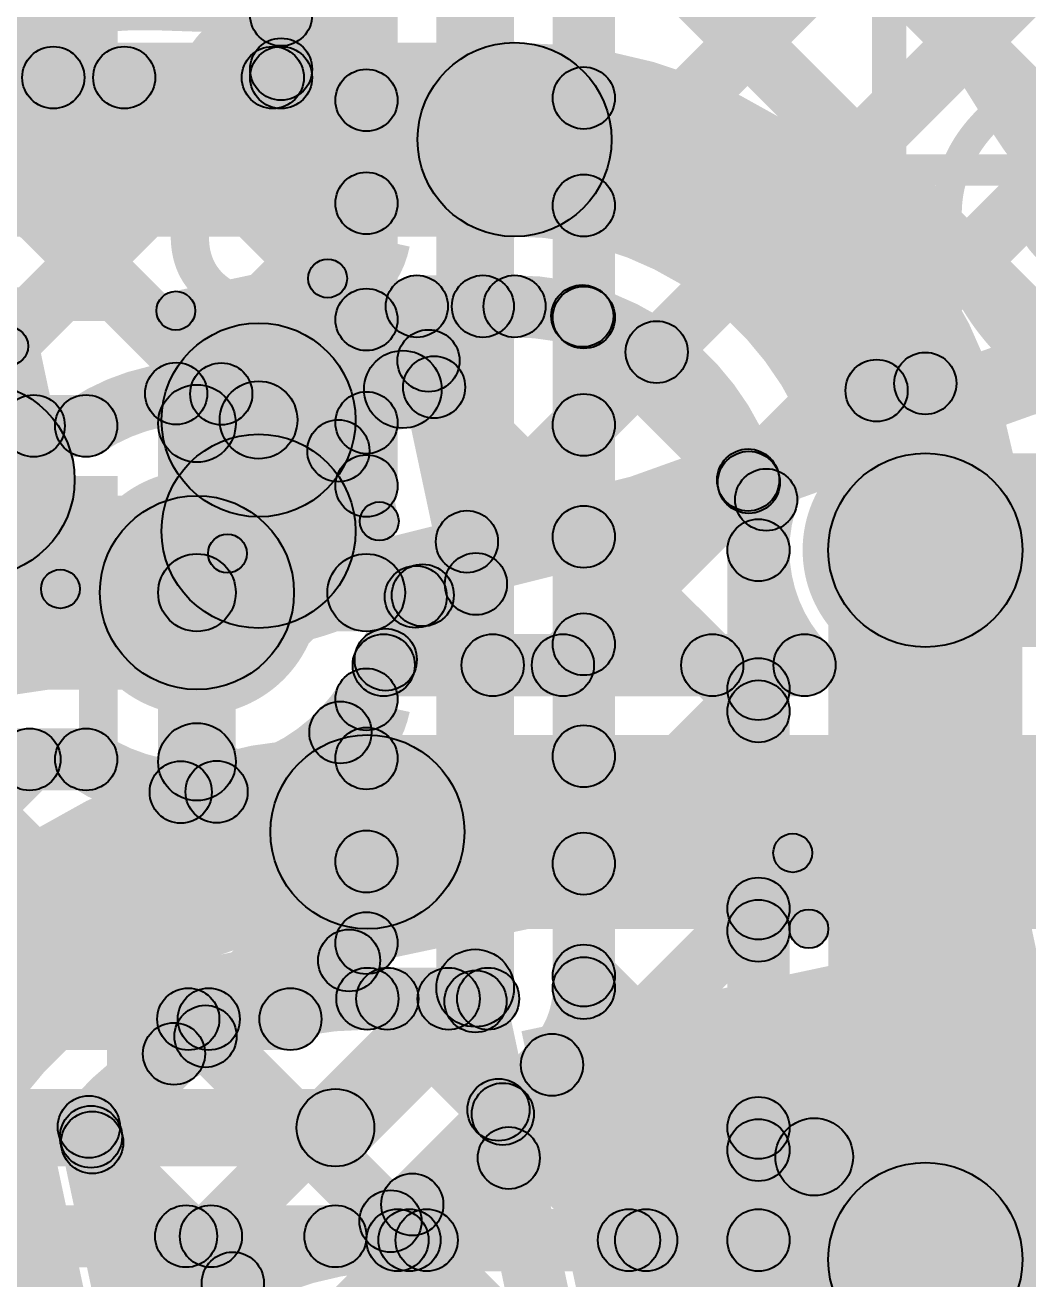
# Model space of a CAD drawing. Header units: millimetres. Extents: x -2.17 to 2.17, y -2.17 to 2.17.
# Drawn here: x 0.108 to 0.2372, y -0.7155 to -0.5538 of the extents above; entities that cross this region are included whole.
import ezdxf

# ---------------------------------------------------------------- set-up
doc = ezdxf.new("R2010")
doc.units = ezdxf.units.MM
doc.header["$MEASUREMENT"] = 0
for name, color, linetype in [('BottomLayer', 5, 'Continuous'), ('BottomOverlay', 54, 'Continuous'), ('BottomSolder', 6, 'Continuous'), ('Mechanical2', 216, 'Continuous'), ('TopLayer', 1, 'Continuous'), ('TopOverlay', 2, 'Continuous'), ('TopPaste', 8, 'Continuous'), ('TopSolder', 216, 'Continuous'), ('ViaHoleLayer', 16, 'Continuous')]:
    doc.layers.add(name, color=color, linetype=linetype)

# ---------------------------------------------------------------- blocks, each defined once
blk = doc.blocks.new('WS2812B_M____249')
at = {"layer": 'TopLayer'}
for points in [[(-0.09409, 0.05079), (-0.03504, 0.05079), (-0.03504, 0.01142), (-0.09409, 0.01142)], [(0.03504, 0.05079), (0.09409, 0.05079), (0.09409, 0.01142), (0.03504, 0.01142)]]:
    blk.add_hatch(color=1, dxfattribs=at).paths.add_polyline_path(points)
at = {"layer": 'TopOverlay'}
for points in [[(-0.07, 0.0675), (-0.07, 0.0725), (0.07, 0.0725), (0.07, 0.0675)], [(0.0675, 0.07), (0.0725, 0.07), (0.0725, 0.06), (0.0675, 0.06)]]:
    blk.add_hatch(color=2, dxfattribs=at).paths.add_polyline_path(points)
h = blk.add_hatch(color=2, dxfattribs=at)
edge = h.paths.add_edge_path()
edge.add_arc((0.07, 0.07), 0.0025, 0, 360)
h = blk.add_hatch(color=2, dxfattribs=at)
edge = h.paths.add_edge_path()
edge.add_arc((0.07, 0.07), 0.0025, 0, 360)
h = blk.add_hatch(color=2, dxfattribs=at)
edge = h.paths.add_edge_path()
edge.add_arc((0.07, 0.06), 0.0025, 0, 360)
at = {"layer": 'TopPaste'}
for points in [[(-0.09409, 0.05079), (-0.03504, 0.05079), (-0.03504, 0.01142), (-0.09409, 0.01142)], [(0.03504, 0.05079), (0.09409, 0.05079), (0.09409, 0.01142), (0.03504, 0.01142)]]:
    blk.add_hatch(color=8, dxfattribs=at).paths.add_polyline_path(points)
at = {"layer": 'TopSolder'}
for points in [[(-0.09809, 0.05479), (-0.03104, 0.05479), (-0.03104, 0.00742), (-0.09809, 0.00742)], [(0.03104, 0.05479), (0.09809, 0.05479), (0.09809, 0.00742), (0.03104, 0.00742)]]:
    blk.add_hatch(color=216, dxfattribs=at).paths.add_polyline_path(points)
at = {"layer": 'TopOverlay'}
for centre in [(0.07, 0.07), (0.07, 0.07), (0.07, 0.06)]:
    blk.add_circle(centre, 0.0025, dxfattribs=at)
blk = doc.blocks.new('C__0402_420')
at = {"layer": 'TopLayer'}
for points in [[(-0.0275, -0.0125), (-0.0275, 0.0125), (-0.0095, 0.0125), (-0.0095, -0.0125)], [(0.0095, -0.0125), (0.0095, 0.0125), (0.0275, 0.0125), (0.0275, -0.0125)]]:
    blk.add_hatch(color=1, dxfattribs=at).paths.add_polyline_path(points)
at = {"layer": 'TopOverlay'}
h = blk.add_hatch(color=2, dxfattribs=at)
edge = h.paths.add_edge_path()
edge.add_arc((-0.031, 0.016), 0.0025, 0, 360)
h = blk.add_hatch(color=2, dxfattribs=at)
edge = h.paths.add_edge_path()
edge.add_arc((-0.031, 0.016), 0.0025, 0, 360)
for points in [[(-0.011, 0.0185), (-0.011, 0.0135), (-0.031, 0.0135), (-0.031, 0.0185)], [(0.031, 0.0185), (0.031, 0.0135), (0.011, 0.0135), (0.011, 0.0185)], [(-0.0285, -0.016), (-0.0335, -0.016), (-0.0335, 0.016), (-0.0285, 0.016)], [(0.0335, -0.016), (0.0285, -0.016), (0.0285, 0.016), (0.0335, 0.016)], [(-0.011, -0.0135), (-0.011, -0.0185), (-0.031, -0.0185), (-0.031, -0.0135)], [(0.031, -0.0135), (0.031, -0.0185), (0.011, -0.0185), (0.011, -0.0135)]]:
    blk.add_hatch(color=2, dxfattribs=at).paths.add_polyline_path(points)
h = blk.add_hatch(color=2, dxfattribs=at)
edge = h.paths.add_edge_path()
edge.add_arc((-0.011, 0.016), 0.0025, 0, 360)
h = blk.add_hatch(color=2, dxfattribs=at)
edge = h.paths.add_edge_path()
edge.add_arc((0.011, 0.016), 0.0025, 0, 360)
h = blk.add_hatch(color=2, dxfattribs=at)
edge = h.paths.add_edge_path()
edge.add_arc((0.031, 0.016), 0.0025, 0, 360)
h = blk.add_hatch(color=2, dxfattribs=at)
edge = h.paths.add_edge_path()
edge.add_arc((0.031, 0.016), 0.0025, 0, 360)
h = blk.add_hatch(color=2, dxfattribs=at)
edge = h.paths.add_edge_path()
edge.add_arc((-0.031, -0.016), 0.0025, 0, 360)
h = blk.add_hatch(color=2, dxfattribs=at)
edge = h.paths.add_edge_path()
edge.add_arc((-0.031, -0.016), 0.0025, 0, 360)
h = blk.add_hatch(color=2, dxfattribs=at)
edge = h.paths.add_edge_path()
edge.add_arc((-0.011, -0.016), 0.0025, 0, 360)
h = blk.add_hatch(color=2, dxfattribs=at)
edge = h.paths.add_edge_path()
edge.add_arc((0.011, -0.016), 0.0025, 0, 360)
h = blk.add_hatch(color=2, dxfattribs=at)
edge = h.paths.add_edge_path()
edge.add_arc((0.031, -0.016), 0.0025, 0, 360)
h = blk.add_hatch(color=2, dxfattribs=at)
edge = h.paths.add_edge_path()
edge.add_arc((0.031, -0.016), 0.0025, 0, 360)
at = {"layer": 'TopPaste'}
for points in [[(-0.0275, -0.0125), (-0.0275, 0.0125), (-0.0095, 0.0125), (-0.0095, -0.0125)], [(0.0095, -0.0125), (0.0095, 0.0125), (0.0275, 0.0125), (0.0275, -0.0125)]]:
    blk.add_hatch(color=8, dxfattribs=at).paths.add_polyline_path(points)
at = {"layer": 'TopSolder'}
for points in [[(-0.02986, -0.01486), (-0.02986, 0.01486), (-0.00714, 0.01486), (-0.00714, -0.01486)], [(0.00714, -0.01486), (0.00714, 0.01486), (0.02986, 0.01486), (0.02986, -0.01486)]]:
    blk.add_hatch(color=216, dxfattribs=at).paths.add_polyline_path(points)
at = {"layer": 'TopOverlay'}
for centre in [(-0.031, 0.016), (-0.031, 0.016), (-0.011, 0.016), (0.011, 0.016), (0.031, 0.016), (0.031, 0.016), (-0.031, -0.016), (-0.031, -0.016), (-0.011, -0.016), (0.011, -0.016), (0.031, -0.016), (0.031, -0.016)]:
    blk.add_circle(centre, 0.0025, dxfattribs=at)

msp = doc.modelspace()

# ---------------------------------------------------------------- hatches: boundary and pattern name
at = {"layer": 'BottomLayer'}
for points in [[(0.145, -0.56061), (0.137, -0.56061), (0.137, -0.3938), (0.145, -0.3938)], [(0.171, -0.678), (0.161, -0.678), (0.161, -0.399), (0.171, -0.399)], [(0.184, -0.678), (0.176, -0.678), (0.176, -0.399), (0.184, -0.399)], [(0.156, -0.61326), (0.148, -0.61326), (0.148, -0.4048), (0.156, -0.4048)], [(0.18283, -0.63651), (0.17717, -0.63085), (0.31124, -0.49678), (0.3169, -0.50244)], [(0.18283, -0.57994), (0.17717, -0.57428), (0.25467, -0.49678), (0.26033, -0.50244)], [(0.18283, -0.60822), (0.17717, -0.60256), (0.28295, -0.49678), (0.28861, -0.50244)], [(0.17717, -0.50951), (0.18283, -0.50386), (0.27618, -0.59721), (0.27052, -0.60286)], [(0.17717, -0.5378), (0.18283, -0.53214), (0.24789, -0.59721), (0.24224, -0.60286)], [(0.14383, -0.56237), (0.13817, -0.55671), (0.14917, -0.54571), (0.15483, -0.55137)], [(0.13817, -0.55537), (0.14383, -0.54971), (0.15483, -0.56071), (0.14917, -0.56637)], [(0.07176, -0.56461), (0.07176, -0.55661), (0.141, -0.55661), (0.141, -0.56461)], [(0.06957, -0.60835), (0.06391, -0.60269), (0.10882, -0.55778), (0.11447, -0.56344)], [(0.08967, -0.56344), (0.09533, -0.55778), (0.13612, -0.59857), (0.13046, -0.60422)], [(0.09785, -0.60835), (0.09219, -0.60269), (0.1371, -0.55778), (0.14276, -0.56344)], [(0.11796, -0.56344), (0.12362, -0.55778), (0.15483, -0.58899), (0.14917, -0.59465)], [(0.17717, -0.56608), (0.18283, -0.56043), (0.22055, -0.59815), (0.21489, -0.6038)], [(0.07866, -0.58071), (0.08432, -0.57505), (0.11195, -0.60269), (0.1063, -0.60835)], [(0.13031, -0.60418), (0.12465, -0.59852), (0.14917, -0.574), (0.15483, -0.57965)], [(0.17717, -0.59437), (0.18283, -0.58871), (0.20633, -0.61221), (0.20068, -0.61787)], [(0.224, -0.60404), (0.224, -0.59604), (0.51172, -0.59604), (0.51172, -0.60404)], [(0.06282, -0.60952), (0.06282, -0.60152), (0.11588, -0.60152), (0.11588, -0.60952)], [(0.15121, -0.61156), (0.14555, -0.6059), (0.14917, -0.60228), (0.15483, -0.60794)], [(0.13516, -0.62702), (0.12516, -0.62702), (0.12516, -0.60521), (0.13516, -0.60521)], [(0.224, -0.63404), (0.224, -0.60904), (0.51703, -0.60904), (0.51703, -0.63404)], [(0.04841, -0.63952), (0.04841, -0.61452), (0.13016, -0.61452), (0.13016, -0.63952)], [(0.17717, -0.62265), (0.18283, -0.61699), (0.20533, -0.63949), (0.19967, -0.64515)], [(0.2065, -0.7105), (0.1985, -0.7105), (0.1985, -0.62154), (0.2065, -0.62154)], [(0.2365, -0.713), (0.2115, -0.713), (0.2115, -0.62154), (0.2365, -0.62154)], [(0.13516, -0.64883), (0.12516, -0.64883), (0.12516, -0.62702), (0.13516, -0.62702)], [(0.18283, -0.66479), (0.17717, -0.65913), (0.19967, -0.63663), (0.20533, -0.64229)], [(0.156, -0.6722), (0.148, -0.6722), (0.148, -0.64078), (0.156, -0.64078)], [(0.14582, -0.64786), (0.15147, -0.64221), (0.15483, -0.64556), (0.14917, -0.65122)], [(0.04841, -0.65252), (0.04841, -0.64452), (0.11588, -0.64452), (0.11588, -0.65252)], [(0.05963, -0.70314), (0.05397, -0.69748), (0.10576, -0.64569), (0.11142, -0.65135)], [(0.09273, -0.65135), (0.09839, -0.64569), (0.13187, -0.67917), (0.12621, -0.68483)], [(0.17717, -0.65094), (0.18283, -0.64528), (0.20533, -0.66778), (0.19967, -0.67344)], [(0.10622, -0.68483), (0.10056, -0.67917), (0.12986, -0.64988), (0.13552, -0.65553)], [(0.12524, -0.65557), (0.1309, -0.64991), (0.15259, -0.67161), (0.14693, -0.67727)], [(0.13451, -0.68483), (0.12885, -0.67917), (0.14917, -0.65885), (0.15483, -0.66451)], [(0.16257, -0.71333), (0.15692, -0.70767), (0.19967, -0.66492), (0.20533, -0.67057)], [(0.14503, -0.68483), (0.13937, -0.67917), (0.14917, -0.66937), (0.15483, -0.67503)], [(0.17717, -0.67922), (0.18283, -0.67356), (0.20533, -0.69606), (0.19967, -0.70172)], [(0.15154, -0.69954), (0.14446, -0.69246), (0.16246, -0.67446), (0.16954, -0.68154)], [(0.085, -0.686), (0.085, -0.678), (0.1422, -0.678), (0.1422, -0.686)], [(0.16073, -0.70873), (0.15507, -0.70307), (0.17307, -0.68507), (0.17873, -0.69073)], [(0.085, -0.701), (0.085, -0.691), (0.148, -0.691), (0.148, -0.701)], [(0.16673, -0.69707), (0.17239, -0.69141), (0.18865, -0.70767), (0.183, -0.71333)], [(0.19086, -0.71333), (0.1852, -0.70767), (0.19967, -0.6932), (0.20533, -0.69886)], [(0.0908, -0.714), (0.0908, -0.706), (0.148, -0.706), (0.148, -0.714)], [(0.15228, -0.71089), (0.15793, -0.70524), (0.16037, -0.70767), (0.15471, -0.71333)], [(0.0844, -0.76322), (0.07874, -0.75756), (0.12913, -0.70717), (0.13479, -0.71283)], [(0.09764, -0.71283), (0.1033, -0.70717), (0.12285, -0.72672), (0.11719, -0.73238)], [(0.12593, -0.71283), (0.13158, -0.70717), (0.13761, -0.7132), (0.13195, -0.71885)], [(0.156, -0.7145), (0.156, -0.7065), (0.2025, -0.7065), (0.2025, -0.7145)]]:
    msp.add_hatch(color=5, dxfattribs=at).paths.add_polyline_path(points)
h = msp.add_hatch(color=5, dxfattribs=at)
edge = h.paths.add_edge_path()
edge.add_arc((0.141, -0.55254), 0.004, 0, 360)
h = msp.add_hatch(color=5, dxfattribs=at)
edge = h.paths.add_edge_path()
edge.add_arc((0.141, -0.55954), 0.004, 0, 360)
h = msp.add_hatch(color=5, dxfattribs=at)
edge = h.paths.add_edge_path()
edge.add_arc((0.11165, -0.56061), 0.004, 0, 360)
h = msp.add_hatch(color=5, dxfattribs=at)
edge = h.paths.add_edge_path()
edge.add_arc((0.12079, -0.56061), 0.004, 0, 360)
h = msp.add_hatch(color=5, dxfattribs=at)
edge = h.paths.add_edge_path()
edge.add_arc((0.13993, -0.56061), 0.004, 0, 360)
h = msp.add_hatch(color=5, dxfattribs=at)
edge = h.paths.add_edge_path()
edge.add_arc((0.141, -0.56061), 0.004, 0, 360)
h = msp.add_hatch(color=5, dxfattribs=at)
edge = h.paths.add_edge_path()
edge.add_arc((0.141, -0.56061), 0.004, 0, 360)
h = msp.add_hatch(color=5, dxfattribs=at)
edge = h.paths.add_edge_path()
edge.add_arc((0.18, -0.56325), 0.004, 0, 360)
h = msp.add_hatch(color=5, dxfattribs=at)
edge = h.paths.add_edge_path()
edge.add_arc((0.152, -0.56354), 0.004, 0, 360)
h = msp.add_hatch(color=5, dxfattribs=at)
edge = h.paths.add_edge_path()
edge.add_arc((0.152, -0.57682), 0.004, 0, 360)
h = msp.add_hatch(color=5, dxfattribs=at)
edge = h.paths.add_edge_path()
edge.add_arc((0.18, -0.57711), 0.004, 0, 360)
h = msp.add_hatch(color=5, dxfattribs=at)
edge = h.paths.add_edge_path()
edge.add_arc((0.152, -0.59182), 0.004, 0, 360)
h = msp.add_hatch(color=5, dxfattribs=at)
edge = h.paths.add_edge_path()
edge.add_arc((0.18, -0.59154), 0.004, 0, 360)
h = msp.add_hatch(color=5, dxfattribs=at)
edge = h.paths.add_edge_path()
edge.add_arc((0.224, -0.60004), 0.004, 0, 360)
h = msp.add_hatch(color=5, dxfattribs=at)
edge = h.paths.add_edge_path()
edge.add_arc((0.224, -0.60004), 0.004, 0, 360)
h = msp.add_hatch(color=5, dxfattribs=at)
edge = h.paths.add_edge_path()
edge.add_arc((0.224, -0.60004), 0.004, 0, 360)
h = msp.add_hatch(color=5, dxfattribs=at)
edge = h.paths.add_edge_path()
edge.add_arc((0.12748, -0.60135), 0.004, 0, 360)
h = msp.add_hatch(color=5, dxfattribs=at)
edge = h.paths.add_edge_path()
edge.add_arc((0.13329, -0.6014), 0.004, 0, 360)
h = msp.add_hatch(color=5, dxfattribs=at)
edge = h.paths.add_edge_path()
edge.add_arc((0.21772, -0.60097), 0.004, 0, 360)
h = msp.add_hatch(color=5, dxfattribs=at)
edge = h.paths.add_edge_path()
edge.add_arc((0.13016, -0.60521), 0.005, 0, 360)
h = msp.add_hatch(color=5, dxfattribs=at)
edge = h.paths.add_edge_path()
edge.add_arc((0.152, -0.60511), 0.004, 0, 360)
h = msp.add_hatch(color=5, dxfattribs=at)
edge = h.paths.add_edge_path()
edge.add_arc((0.10913, -0.60552), 0.004, 0, 360)
h = msp.add_hatch(color=5, dxfattribs=at)
edge = h.paths.add_edge_path()
edge.add_arc((0.11588, -0.60552), 0.004, 0, 360)
h = msp.add_hatch(color=5, dxfattribs=at)
edge = h.paths.add_edge_path()
edge.add_arc((0.11588, -0.60552), 0.004, 0, 360)
h = msp.add_hatch(color=5, dxfattribs=at)
edge = h.paths.add_edge_path()
edge.add_arc((0.18, -0.60539), 0.004, 0, 360)
h = msp.add_hatch(color=5, dxfattribs=at)
edge = h.paths.add_edge_path()
edge.add_arc((0.14838, -0.60873), 0.004, 0, 360)
h = msp.add_hatch(color=5, dxfattribs=at)
edge = h.paths.add_edge_path()
edge.add_arc((0.152, -0.61326), 0.004, 0, 360)
h = msp.add_hatch(color=5, dxfattribs=at)
edge = h.paths.add_edge_path()
edge.add_arc((0.152, -0.61326), 0.004, 0, 360)
h = msp.add_hatch(color=5, dxfattribs=at)
edge = h.paths.add_edge_path()
edge.add_arc((0.224, -0.62154), 0.0125, 0, 360)
h = msp.add_hatch(color=5, dxfattribs=at)
edge = h.paths.add_edge_path()
edge.add_arc((0.224, -0.62154), 0.0125, 0, 360)
h = msp.add_hatch(color=5, dxfattribs=at)
edge = h.paths.add_edge_path()
edge.add_arc((0.224, -0.62154), 0.01181, 0, 360)
h = msp.add_hatch(color=5, dxfattribs=at)
edge = h.paths.add_edge_path()
edge.add_arc((0.2035, -0.61504), 0.004, 0, 360)
h = msp.add_hatch(color=5, dxfattribs=at)
edge = h.paths.add_edge_path()
edge.add_arc((0.13016, -0.62702), 0.0125, 0, 360)
h = msp.add_hatch(color=5, dxfattribs=at)
edge = h.paths.add_edge_path()
edge.add_arc((0.13016, -0.62702), 0.01181, 0, 360)
h = msp.add_hatch(color=5, dxfattribs=at)
edge = h.paths.add_edge_path()
edge.add_arc((0.18, -0.61982), 0.004, 0, 360)
h = msp.add_hatch(color=5, dxfattribs=at)
edge = h.paths.add_edge_path()
edge.add_arc((0.2025, -0.62154), 0.004, 0, 360)
h = msp.add_hatch(color=5, dxfattribs=at)
edge = h.paths.add_edge_path()
edge.add_arc((0.2025, -0.62154), 0.004, 0, 360)
h = msp.add_hatch(color=5, dxfattribs=at)
edge = h.paths.add_edge_path()
edge.add_arc((0.2025, -0.62154), 0.004, 0, 360)
h = msp.add_hatch(color=5, dxfattribs=at)
edge = h.paths.add_edge_path()
edge.add_arc((0.13016, -0.62702), 0.005, 0, 360)
h = msp.add_hatch(color=5, dxfattribs=at)
edge = h.paths.add_edge_path()
edge.add_arc((0.13016, -0.62702), 0.005, 0, 360)
h = msp.add_hatch(color=5, dxfattribs=at)
edge = h.paths.add_edge_path()
edge.add_arc((0.18, -0.63368), 0.004, 0, 360)
h = msp.add_hatch(color=5, dxfattribs=at)
edge = h.paths.add_edge_path()
edge.add_arc((0.152, -0.64078), 0.004, 0, 360)
h = msp.add_hatch(color=5, dxfattribs=at)
edge = h.paths.add_edge_path()
edge.add_arc((0.152, -0.64078), 0.004, 0, 360)
h = msp.add_hatch(color=5, dxfattribs=at)
edge = h.paths.add_edge_path()
edge.add_arc((0.2025, -0.63946), 0.004, 0, 360)
h = msp.add_hatch(color=5, dxfattribs=at)
edge = h.paths.add_edge_path()
edge.add_arc((0.2025, -0.64232), 0.004, 0, 360)
h = msp.add_hatch(color=5, dxfattribs=at)
edge = h.paths.add_edge_path()
edge.add_arc((0.14864, -0.64504), 0.004, 0, 360)
h = msp.add_hatch(color=5, dxfattribs=at)
edge = h.paths.add_edge_path()
edge.add_arc((0.10859, -0.64852), 0.004, 0, 360)
h = msp.add_hatch(color=5, dxfattribs=at)
edge = h.paths.add_edge_path()
edge.add_arc((0.11588, -0.64852), 0.004, 0, 360)
h = msp.add_hatch(color=5, dxfattribs=at)
edge = h.paths.add_edge_path()
edge.add_arc((0.11588, -0.64852), 0.004, 0, 360)
h = msp.add_hatch(color=5, dxfattribs=at)
edge = h.paths.add_edge_path()
edge.add_arc((0.13016, -0.64883), 0.005, 0, 360)
h = msp.add_hatch(color=5, dxfattribs=at)
edge = h.paths.add_edge_path()
edge.add_arc((0.152, -0.64839), 0.004, 0, 360)
h = msp.add_hatch(color=5, dxfattribs=at)
edge = h.paths.add_edge_path()
edge.add_arc((0.18, -0.64811), 0.004, 0, 360)
h = msp.add_hatch(color=5, dxfattribs=at)
edge = h.paths.add_edge_path()
edge.add_arc((0.12807, -0.65274), 0.004, 0, 360)
h = msp.add_hatch(color=5, dxfattribs=at)
edge = h.paths.add_edge_path()
edge.add_arc((0.13269, -0.6527), 0.004, 0, 360)
h = msp.add_hatch(color=5, dxfattribs=at)
edge = h.paths.add_edge_path()
edge.add_arc((0.152, -0.66168), 0.004, 0, 360)
h = msp.add_hatch(color=5, dxfattribs=at)
edge = h.paths.add_edge_path()
edge.add_arc((0.18, -0.66196), 0.004, 0, 360)
h = msp.add_hatch(color=5, dxfattribs=at)
edge = h.paths.add_edge_path()
edge.add_arc((0.2025, -0.66775), 0.004, 0, 360)
h = msp.add_hatch(color=5, dxfattribs=at)
edge = h.paths.add_edge_path()
edge.add_arc((0.2025, -0.67061), 0.004, 0, 360)
h = msp.add_hatch(color=5, dxfattribs=at)
edge = h.paths.add_edge_path()
edge.add_arc((0.152, -0.6722), 0.004, 0, 360)
h = msp.add_hatch(color=5, dxfattribs=at)
edge = h.paths.add_edge_path()
edge.add_arc((0.152, -0.6722), 0.004, 0, 360)
h = msp.add_hatch(color=5, dxfattribs=at)
edge = h.paths.add_edge_path()
edge.add_arc((0.14976, -0.67444), 0.004, 0, 360)
h = msp.add_hatch(color=5, dxfattribs=at)
edge = h.paths.add_edge_path()
edge.add_arc((0.18, -0.67639), 0.004, 0, 360)
h = msp.add_hatch(color=5, dxfattribs=at)
edge = h.paths.add_edge_path()
edge.add_arc((0.166, -0.678), 0.005, 0, 360)
h = msp.add_hatch(color=5, dxfattribs=at)
edge = h.paths.add_edge_path()
edge.add_arc((0.166, -0.678), 0.005, 0, 360)
h = msp.add_hatch(color=5, dxfattribs=at)
edge = h.paths.add_edge_path()
edge.add_arc((0.18, -0.678), 0.004, 0, 360)
h = msp.add_hatch(color=5, dxfattribs=at)
edge = h.paths.add_edge_path()
edge.add_arc((0.18, -0.678), 0.004, 0, 360)
h = msp.add_hatch(color=5, dxfattribs=at)
edge = h.paths.add_edge_path()
edge.add_arc((0.18, -0.678), 0.004, 0, 360)
h = msp.add_hatch(color=5, dxfattribs=at)
edge = h.paths.add_edge_path()
edge.add_arc((0.12904, -0.682), 0.004, 0, 360)
h = msp.add_hatch(color=5, dxfattribs=at)
edge = h.paths.add_edge_path()
edge.add_arc((0.13168, -0.682), 0.004, 0, 360)
h = msp.add_hatch(color=5, dxfattribs=at)
edge = h.paths.add_edge_path()
edge.add_arc((0.1422, -0.682), 0.004, 0, 360)
h = msp.add_hatch(color=5, dxfattribs=at)
edge = h.paths.add_edge_path()
edge.add_arc((0.1422, -0.682), 0.004, 0, 360)
h = msp.add_hatch(color=5, dxfattribs=at)
edge = h.paths.add_edge_path()
edge.add_arc((0.1759, -0.6879), 0.004, 0, 360)
h = msp.add_hatch(color=5, dxfattribs=at)
edge = h.paths.add_edge_path()
edge.add_arc((0.1759, -0.6879), 0.004, 0, 360)
h = msp.add_hatch(color=5, dxfattribs=at)
edge = h.paths.add_edge_path()
edge.add_arc((0.1759, -0.6879), 0.004, 0, 360)
h = msp.add_hatch(color=5, dxfattribs=at)
edge = h.paths.add_edge_path()
edge.add_arc((0.16956, -0.69424), 0.004, 0, 360)
h = msp.add_hatch(color=5, dxfattribs=at)
edge = h.paths.add_edge_path()
edge.add_arc((0.148, -0.696), 0.005, 0, 360)
h = msp.add_hatch(color=5, dxfattribs=at)
edge = h.paths.add_edge_path()
edge.add_arc((0.148, -0.696), 0.005, 0, 360)
h = msp.add_hatch(color=5, dxfattribs=at)
edge = h.paths.add_edge_path()
edge.add_arc((0.2025, -0.69603), 0.004, 0, 360)
h = msp.add_hatch(color=5, dxfattribs=at)
edge = h.paths.add_edge_path()
edge.add_arc((0.2025, -0.69889), 0.004, 0, 360)
h = msp.add_hatch(color=5, dxfattribs=at)
edge = h.paths.add_edge_path()
edge.add_arc((0.224, -0.713), 0.0125, 0, 360)
h = msp.add_hatch(color=5, dxfattribs=at)
edge = h.paths.add_edge_path()
edge.add_arc((0.224, -0.713), 0.0125, 0, 360)
h = msp.add_hatch(color=5, dxfattribs=at)
edge = h.paths.add_edge_path()
edge.add_arc((0.1579, -0.7059), 0.004, 0, 360)
h = msp.add_hatch(color=5, dxfattribs=at)
edge = h.paths.add_edge_path()
edge.add_arc((0.1579, -0.7059), 0.004, 0, 360)
h = msp.add_hatch(color=5, dxfattribs=at)
edge = h.paths.add_edge_path()
edge.add_arc((0.1579, -0.7059), 0.004, 0, 360)
h = msp.add_hatch(color=5, dxfattribs=at)
edge = h.paths.add_edge_path()
edge.add_arc((0.1551, -0.70806), 0.004, 0, 360)
h = msp.add_hatch(color=5, dxfattribs=at)
edge = h.paths.add_edge_path()
edge.add_arc((0.12876, -0.71), 0.004, 0, 360)
h = msp.add_hatch(color=5, dxfattribs=at)
edge = h.paths.add_edge_path()
edge.add_arc((0.13196, -0.71), 0.004, 0, 360)
h = msp.add_hatch(color=5, dxfattribs=at)
edge = h.paths.add_edge_path()
edge.add_arc((0.148, -0.71), 0.004, 0, 360)
h = msp.add_hatch(color=5, dxfattribs=at)
edge = h.paths.add_edge_path()
edge.add_arc((0.148, -0.71), 0.004, 0, 360)
h = msp.add_hatch(color=5, dxfattribs=at)
edge = h.paths.add_edge_path()
edge.add_arc((0.148, -0.71), 0.004, 0, 360)
h = msp.add_hatch(color=5, dxfattribs=at)
edge = h.paths.add_edge_path()
edge.add_arc((0.156, -0.7105), 0.004, 0, 360)
h = msp.add_hatch(color=5, dxfattribs=at)
edge = h.paths.add_edge_path()
edge.add_arc((0.156, -0.7105), 0.004, 0, 360)
h = msp.add_hatch(color=5, dxfattribs=at)
edge = h.paths.add_edge_path()
edge.add_arc((0.15754, -0.7105), 0.004, 0, 360)
h = msp.add_hatch(color=5, dxfattribs=at)
edge = h.paths.add_edge_path()
edge.add_arc((0.15975, -0.7105), 0.004, 0, 360)
h = msp.add_hatch(color=5, dxfattribs=at)
edge = h.paths.add_edge_path()
edge.add_arc((0.18582, -0.7105), 0.004, 0, 360)
h = msp.add_hatch(color=5, dxfattribs=at)
edge = h.paths.add_edge_path()
edge.add_arc((0.18803, -0.7105), 0.004, 0, 360)
h = msp.add_hatch(color=5, dxfattribs=at)
edge = h.paths.add_edge_path()
edge.add_arc((0.2025, -0.7105), 0.004, 0, 360)
h = msp.add_hatch(color=5, dxfattribs=at)
edge = h.paths.add_edge_path()
edge.add_arc((0.2025, -0.7105), 0.004, 0, 360)
h = msp.add_hatch(color=5, dxfattribs=at)
edge = h.paths.add_edge_path()
edge.add_arc((0.13478, -0.71603), 0.004, 0, 360)
at = {"layer": 'BottomSolder'}
h = msp.add_hatch(color=6, dxfattribs=at)
edge = h.paths.add_edge_path()
edge.add_arc((0.224, -0.62154), 0.01581, 0, 360)
h = msp.add_hatch(color=6, dxfattribs=at)
edge = h.paths.add_edge_path()
edge.add_arc((0.13016, -0.62702), 0.01581, 0, 360)
at = {"layer": 'TopLayer'}
for points in [[(0.07, -0.58111), (0.07, -0.55611), (0.17108, -0.55611), (0.17108, -0.58111)], [(0.15849, -0.59411), (0.15849, -0.58611), (0.17108, -0.58611), (0.17108, -0.59411)], [(0.16281, -0.59995), (0.15716, -0.5943), (0.16417, -0.58728), (0.16983, -0.59294)], [(0.15458, -0.59094), (0.16241, -0.58928), (0.17002, -0.62507), (0.16219, -0.62673)], [(0.17698, -0.59418), (0.18264, -0.58852), (0.20409, -0.60997), (0.19843, -0.61563)], [(0.16777, -0.62328), (0.16212, -0.61762), (0.18656, -0.59317), (0.19222, -0.59883)], [(0.13914, -0.60965), (0.13706, -0.59987), (0.15564, -0.59592), (0.15772, -0.6057)], [(0.15788, -0.60336), (0.16354, -0.5977), (0.19937, -0.63354), (0.19372, -0.6392)], [(0.1506, -0.61909), (0.1256, -0.61909), (0.1256, -0.60476), (0.1506, -0.60476)], [(0.18014, -0.6392), (0.17448, -0.63354), (0.19835, -0.60968), (0.204, -0.61533)], [(0.13016, -0.63202), (0.13016, -0.62202), (0.15197, -0.62202), (0.15197, -0.63202)], [(0.15918, -0.63146), (0.15752, -0.62364), (0.16527, -0.62199), (0.16693, -0.62982)], [(0.15642, -0.63019), (0.16208, -0.62453), (0.17109, -0.63354), (0.16543, -0.6392)], [(0.15422, -0.64037), (0.15422, -0.63237), (0.20844, -0.63237), (0.20844, -0.64037)], [(0.15212, -0.67037), (0.15212, -0.64537), (0.2665, -0.64537), (0.2665, -0.67037)], [(0.15212, -0.68337), (0.15212, -0.67537), (0.16767, -0.67537), (0.16767, -0.68337)], [(0.12429, -0.72332), (0.11864, -0.71767), (0.15976, -0.67654), (0.16542, -0.6822)], [(0.15187, -0.6822), (0.15752, -0.67654), (0.17184, -0.69086), (0.16618, -0.69651)], [(0.16213, -0.68055), (0.16995, -0.67888), (0.18185, -0.73484), (0.17402, -0.7365)], [(0.12843, -0.68705), (0.13409, -0.68139), (0.17947, -0.72678), (0.17382, -0.73243)], [(0.11934, -0.7), (0.11368, -0.69434), (0.12437, -0.68365), (0.13003, -0.6893)], [(0.11232, -0.69672), (0.12015, -0.69505), (0.13094, -0.74583), (0.12311, -0.74749)], [(0.11384, -0.70074), (0.11949, -0.69508), (0.18062, -0.7562), (0.17496, -0.76186)], [(0.20832, -0.70457), (0.21106, -0.69495), (0.307, -0.72228), (0.30426, -0.73189)], [(0.12925, -0.74665), (0.1236, -0.74099), (0.1675, -0.69708), (0.17316, -0.70274)]]:
    msp.add_hatch(color=1, dxfattribs=at).paths.add_polyline_path(points)
h = msp.add_hatch(color=1, dxfattribs=at)
edge = h.paths.add_edge_path()
edge.add_arc((0.17108, -0.56861), 0.0125, 0, 360)
h = msp.add_hatch(color=1, dxfattribs=at)
edge = h.paths.add_edge_path()
edge.add_arc((0.17108, -0.56861), 0.0125, 0, 360)
h = msp.add_hatch(color=1, dxfattribs=at)
edge = h.paths.add_edge_path()
edge.add_arc((0.15849, -0.59011), 0.004, 0, 360)
h = msp.add_hatch(color=1, dxfattribs=at)
edge = h.paths.add_edge_path()
edge.add_arc((0.15849, -0.59011), 0.004, 0, 360)
h = msp.add_hatch(color=1, dxfattribs=at)
edge = h.paths.add_edge_path()
edge.add_arc((0.167, -0.59011), 0.004, 0, 360)
h = msp.add_hatch(color=1, dxfattribs=at)
edge = h.paths.add_edge_path()
edge.add_arc((0.17108, -0.59011), 0.004, 0, 360)
h = msp.add_hatch(color=1, dxfattribs=at)
edge = h.paths.add_edge_path()
edge.add_arc((0.17108, -0.59011), 0.004, 0, 360)
h = msp.add_hatch(color=1, dxfattribs=at)
edge = h.paths.add_edge_path()
edge.add_arc((0.17981, -0.59135), 0.004, 0, 360)
h = msp.add_hatch(color=1, dxfattribs=at)
edge = h.paths.add_edge_path()
edge.add_arc((0.1381, -0.60476), 0.0125, 0, 360)
h = msp.add_hatch(color=1, dxfattribs=at)
edge = h.paths.add_edge_path()
edge.add_arc((0.15999, -0.59712), 0.004, 0, 360)
h = msp.add_hatch(color=1, dxfattribs=at)
edge = h.paths.add_edge_path()
edge.add_arc((0.18939, -0.596), 0.004, 0, 360)
h = msp.add_hatch(color=1, dxfattribs=at)
edge = h.paths.add_edge_path()
edge.add_arc((0.15668, -0.60081), 0.005, 0, 360)
h = msp.add_hatch(color=1, dxfattribs=at)
edge = h.paths.add_edge_path()
edge.add_arc((0.16071, -0.60053), 0.004, 0, 360)
h = msp.add_hatch(color=1, dxfattribs=at)
edge = h.paths.add_edge_path()
edge.add_arc((0.1019, -0.61246), 0.0125, 0, 360)
h = msp.add_hatch(color=1, dxfattribs=at)
edge = h.paths.add_edge_path()
edge.add_arc((0.1381, -0.60476), 0.005, 0, 360)
h = msp.add_hatch(color=1, dxfattribs=at)
edge = h.paths.add_edge_path()
edge.add_arc((0.1381, -0.61909), 0.0125, 0, 360)
h = msp.add_hatch(color=1, dxfattribs=at)
edge = h.paths.add_edge_path()
edge.add_arc((0.1381, -0.61909), 0.0125, 0, 360)
h = msp.add_hatch(color=1, dxfattribs=at)
edge = h.paths.add_edge_path()
edge.add_arc((0.20117, -0.6125), 0.004, 0, 360)
h = msp.add_hatch(color=1, dxfattribs=at)
edge = h.paths.add_edge_path()
edge.add_arc((0.20126, -0.6128), 0.004, 0, 360)
h = msp.add_hatch(color=1, dxfattribs=at)
edge = h.paths.add_edge_path()
edge.add_arc((0.224, -0.62154), 0.0125, 0, 360)
h = msp.add_hatch(color=1, dxfattribs=at)
edge = h.paths.add_edge_path()
edge.add_arc((0.224, -0.62154), 0.01181, 0, 360)
h = msp.add_hatch(color=1, dxfattribs=at)
edge = h.paths.add_edge_path()
edge.add_arc((0.13016, -0.62702), 0.0125, 0, 360)
h = msp.add_hatch(color=1, dxfattribs=at)
edge = h.paths.add_edge_path()
edge.add_arc((0.13016, -0.62702), 0.01181, 0, 360)
h = msp.add_hatch(color=1, dxfattribs=at)
edge = h.paths.add_edge_path()
edge.add_arc((0.16494, -0.62045), 0.004, 0, 360)
h = msp.add_hatch(color=1, dxfattribs=at)
edge = h.paths.add_edge_path()
edge.add_arc((0.2025, -0.62154), 0.004, 0, 360)
h = msp.add_hatch(color=1, dxfattribs=at)
edge = h.paths.add_edge_path()
edge.add_arc((0.2025, -0.62154), 0.004, 0, 360)
h = msp.add_hatch(color=1, dxfattribs=at)
edge = h.paths.add_edge_path()
edge.add_arc((0.13016, -0.62702), 0.005, 0, 360)
h = msp.add_hatch(color=1, dxfattribs=at)
edge = h.paths.add_edge_path()
edge.add_arc((0.15197, -0.62702), 0.005, 0, 360)
h = msp.add_hatch(color=1, dxfattribs=at)
edge = h.paths.add_edge_path()
edge.add_arc((0.1661, -0.6259), 0.004, 0, 360)
h = msp.add_hatch(color=1, dxfattribs=at)
edge = h.paths.add_edge_path()
edge.add_arc((0.1661, -0.6259), 0.004, 0, 360)
h = msp.add_hatch(color=1, dxfattribs=at)
edge = h.paths.add_edge_path()
edge.add_arc((0.15835, -0.62755), 0.004, 0, 360)
h = msp.add_hatch(color=1, dxfattribs=at)
edge = h.paths.add_edge_path()
edge.add_arc((0.15835, -0.62755), 0.004, 0, 360)
h = msp.add_hatch(color=1, dxfattribs=at)
edge = h.paths.add_edge_path()
edge.add_arc((0.15925, -0.62736), 0.004, 0, 360)
h = msp.add_hatch(color=1, dxfattribs=at)
edge = h.paths.add_edge_path()
edge.add_arc((0.15448, -0.63566), 0.004, 0, 360)
h = msp.add_hatch(color=1, dxfattribs=at)
edge = h.paths.add_edge_path()
edge.add_arc((0.15422, -0.63637), 0.004, 0, 360)
h = msp.add_hatch(color=1, dxfattribs=at)
edge = h.paths.add_edge_path()
edge.add_arc((0.16826, -0.63637), 0.004, 0, 360)
h = msp.add_hatch(color=1, dxfattribs=at)
edge = h.paths.add_edge_path()
edge.add_arc((0.17731, -0.63637), 0.004, 0, 360)
h = msp.add_hatch(color=1, dxfattribs=at)
edge = h.paths.add_edge_path()
edge.add_arc((0.19655, -0.63637), 0.004, 0, 360)
h = msp.add_hatch(color=1, dxfattribs=at)
edge = h.paths.add_edge_path()
edge.add_arc((0.20844, -0.63637), 0.004, 0, 360)
h = msp.add_hatch(color=1, dxfattribs=at)
edge = h.paths.add_edge_path()
edge.add_arc((0.20844, -0.63637), 0.004, 0, 360)
h = msp.add_hatch(color=1, dxfattribs=at)
edge = h.paths.add_edge_path()
edge.add_arc((0.15212, -0.65787), 0.0125, 0, 360)
h = msp.add_hatch(color=1, dxfattribs=at)
edge = h.paths.add_edge_path()
edge.add_arc((0.15212, -0.65787), 0.0125, 0, 360)
h = msp.add_hatch(color=1, dxfattribs=at)
edge = h.paths.add_edge_path()
edge.add_arc((0.15212, -0.67937), 0.004, 0, 360)
h = msp.add_hatch(color=1, dxfattribs=at)
edge = h.paths.add_edge_path()
edge.add_arc((0.15212, -0.67937), 0.004, 0, 360)
h = msp.add_hatch(color=1, dxfattribs=at)
edge = h.paths.add_edge_path()
edge.add_arc((0.15469, -0.67937), 0.004, 0, 360)
h = msp.add_hatch(color=1, dxfattribs=at)
edge = h.paths.add_edge_path()
edge.add_arc((0.16259, -0.67937), 0.004, 0, 360)
h = msp.add_hatch(color=1, dxfattribs=at)
edge = h.paths.add_edge_path()
edge.add_arc((0.16767, -0.67937), 0.004, 0, 360)
h = msp.add_hatch(color=1, dxfattribs=at)
edge = h.paths.add_edge_path()
edge.add_arc((0.16604, -0.67972), 0.004, 0, 360)
h = msp.add_hatch(color=1, dxfattribs=at)
edge = h.paths.add_edge_path()
edge.add_arc((0.13126, -0.68422), 0.004, 0, 360)
h = msp.add_hatch(color=1, dxfattribs=at)
edge = h.paths.add_edge_path()
edge.add_arc((0.1272, -0.68647), 0.004, 0, 360)
h = msp.add_hatch(color=1, dxfattribs=at)
edge = h.paths.add_edge_path()
edge.add_arc((0.16901, -0.69369), 0.004, 0, 360)
h = msp.add_hatch(color=1, dxfattribs=at)
edge = h.paths.add_edge_path()
edge.add_arc((0.11623, -0.69589), 0.004, 0, 360)
h = msp.add_hatch(color=1, dxfattribs=at)
edge = h.paths.add_edge_path()
edge.add_arc((0.11623, -0.69589), 0.004, 0, 360)
h = msp.add_hatch(color=1, dxfattribs=at)
edge = h.paths.add_edge_path()
edge.add_arc((0.11651, -0.69717), 0.004, 0, 360)
h = msp.add_hatch(color=1, dxfattribs=at)
edge = h.paths.add_edge_path()
edge.add_arc((0.11666, -0.69791), 0.004, 0, 360)
h = msp.add_hatch(color=1, dxfattribs=at)
edge = h.paths.add_edge_path()
edge.add_arc((0.20969, -0.69976), 0.005, 0, 360)
h = msp.add_hatch(color=1, dxfattribs=at)
edge = h.paths.add_edge_path()
edge.add_arc((0.17033, -0.69991), 0.004, 0, 360)
at = {"layer": 'ViaHoleLayer'}
h = msp.add_hatch(color=16, dxfattribs=at)
edge = h.paths.add_edge_path()
edge.add_arc((0.224, -0.62154), 0.00591, 0, 360)
h = msp.add_hatch(color=16, dxfattribs=at)
edge = h.paths.add_edge_path()
edge.add_arc((0.13016, -0.62702), 0.00591, 0, 360)

# ---------------------------------------------------------------- linework, layer by layer
at = {"layer": 'BottomLayer'}
for points, const_width in [([(0.2025, -0.62154, -0.414214), (0.224, -0.60004)], 0.008), ([(0.2025, -0.62154, -0.414214), (0.224, -0.60004)], 0.008), ([(0.11588, -0.60552, -0.421258), (0.152, -0.61326)], 0.008), ([(0.152, -0.64078, -0.421258), (0.11588, -0.64852)], 0.008), ([(0.18, -0.678, -0.198912), (0.1759, -0.6879)], 0.008), ([(0.18, -0.678, -0.198912), (0.1759, -0.6879)], 0.008), ([(0.224, -0.713, -0.414214), (0.205, -0.732)], 0.025), ([(0.1579, -0.7059, -0.198912), (0.148, -0.71)], 0.008), ([(0.1579, -0.7059, -0.198912), (0.148, -0.71)], 0.008), ([(0.1125, -0.754, -0.414214), (0.156, -0.7105)], 0.008)]:
    msp.add_lwpolyline(points, format="xyb", dxfattribs=dict(at, const_width=const_width))
for centre, radius in [((0.141, -0.55254), 0.004), ((0.141, -0.55954), 0.004), ((0.11165, -0.56061), 0.004), ((0.12079, -0.56061), 0.004), ((0.13993, -0.56061), 0.004), ((0.141, -0.56061), 0.004), ((0.141, -0.56061), 0.004), ((0.18, -0.56325), 0.004), ((0.152, -0.56354), 0.004), ((0.152, -0.57682), 0.004), ((0.18, -0.57711), 0.004), ((0.152, -0.59182), 0.004), ((0.18, -0.59154), 0.004), ((0.224, -0.60004), 0.004), ((0.224, -0.60004), 0.004), ((0.224, -0.60004), 0.004), ((0.12748, -0.60135), 0.004), ((0.13329, -0.6014), 0.004), ((0.21772, -0.60097), 0.004), ((0.13016, -0.60521), 0.005), ((0.152, -0.60511), 0.004), ((0.10913, -0.60552), 0.004), ((0.11588, -0.60552), 0.004), ((0.11588, -0.60552), 0.004), ((0.18, -0.60539), 0.004), ((0.14838, -0.60873), 0.004), ((0.152, -0.61326), 0.004), ((0.152, -0.61326), 0.004), ((0.224, -0.62154), 0.0125), ((0.224, -0.62154), 0.0125), ((0.2035, -0.61504), 0.004), ((0.13016, -0.62702), 0.0125), ((0.18, -0.61982), 0.004), ((0.2025, -0.62154), 0.004), ((0.2025, -0.62154), 0.004), ((0.2025, -0.62154), 0.004), ((0.13016, -0.62702), 0.005), ((0.13016, -0.62702), 0.005), ((0.18, -0.63368), 0.004), ((0.152, -0.64078), 0.004), ((0.152, -0.64078), 0.004), ((0.2025, -0.63946), 0.004), ((0.2025, -0.64232), 0.004), ((0.14864, -0.64504), 0.004), ((0.10859, -0.64852), 0.004), ((0.11588, -0.64852), 0.004), ((0.11588, -0.64852), 0.004), ((0.13016, -0.64883), 0.005), ((0.152, -0.64839), 0.004), ((0.18, -0.64811), 0.004), ((0.12807, -0.65274), 0.004), ((0.13269, -0.6527), 0.004), ((0.152, -0.66168), 0.004), ((0.18, -0.66196), 0.004), ((0.2025, -0.66775), 0.004), ((0.2025, -0.67061), 0.004), ((0.152, -0.6722), 0.004), ((0.152, -0.6722), 0.004), ((0.14976, -0.67444), 0.004), ((0.18, -0.67639), 0.004), ((0.166, -0.678), 0.005), ((0.166, -0.678), 0.005), ((0.18, -0.678), 0.004), ((0.18, -0.678), 0.004), ((0.18, -0.678), 0.004), ((0.12904, -0.682), 0.004), ((0.13168, -0.682), 0.004), ((0.1422, -0.682), 0.004), ((0.1422, -0.682), 0.004), ((0.1759, -0.6879), 0.004), ((0.1759, -0.6879), 0.004), ((0.1759, -0.6879), 0.004), ((0.16956, -0.69424), 0.004), ((0.148, -0.696), 0.005), ((0.148, -0.696), 0.005), ((0.2025, -0.69603), 0.004), ((0.2025, -0.69889), 0.004), ((0.224, -0.713), 0.0125), ((0.224, -0.713), 0.0125), ((0.1579, -0.7059), 0.004), ((0.1579, -0.7059), 0.004), ((0.1579, -0.7059), 0.004), ((0.1551, -0.70806), 0.004), ((0.12876, -0.71), 0.004), ((0.13196, -0.71), 0.004), ((0.148, -0.71), 0.004), ((0.148, -0.71), 0.004), ((0.148, -0.71), 0.004), ((0.156, -0.7105), 0.004), ((0.156, -0.7105), 0.004), ((0.15754, -0.7105), 0.004), ((0.15975, -0.7105), 0.004), ((0.18582, -0.7105), 0.004), ((0.18803, -0.7105), 0.004), ((0.2025, -0.7105), 0.004), ((0.2025, -0.7105), 0.004), ((0.13478, -0.71603), 0.004)]:
    msp.add_circle(centre, radius, dxfattribs=at)
at = {"layer": 'Mechanical2', "const_width": 0.01}
for points in [[(2.16535, 0.001, 1), (-2.16535, 0.001, 1)], [(2.08135, -0.01, 1), (-2.04935, -0.01, 1)], [(1.84055, 0.001, 1), (-1.84055, 0.001, 1)], [(1.6437, 0.001, 1), (-1.6437, 0.001, 1)], [(1.50394, 0, 1), (-1.50394, 0, 1)], [(1.30709, 0.001, 1), (-1.30709, 0.001, 1)], [(1.17323, 0.001, 1), (-1.17323, 0.001, 1)], [(0.97638, 0.001, 1), (-0.97638, 0.001, 1)], [(0.84252, 0.001, 1), (-0.84252, 0.001, 1)], [(0.64567, 0.001, 1), (-0.64567, 0.001, 1)]]:
    msp.add_lwpolyline(points, format="xyb", close=True, dxfattribs=at)
at = {"layer": 'TopLayer'}
for points, const_width in [([(0.17108, -0.56861, -0.414214), (0.224, -0.62154)], 0.025), ([(0.17108, -0.59011, -0.414214), (0.2025, -0.62154)], 0.008), ([(0.08338, -0.63098, -0.414214), (0.1019, -0.61246)], 0.025), ([(0.1381, -0.61909, -0.414214), (0.13016, -0.62702)], 0.025), ([(0.20844, -0.63637, -0.192689), (0.2025, -0.62154)], 0.008), ([(0.15835, -0.62755, -0.076775), (0.15448, -0.63566)], 0.008), ([(0.08338, -0.72661, -0.414214), (0.15212, -0.65787)], 0.025), ([(0.11623, -0.69589, -0.219081), (0.15212, -0.67937)], 0.008)]:
    msp.add_lwpolyline(points, format="xyb", dxfattribs=dict(at, const_width=const_width))
for centre, radius in [((0.17108, -0.56861), 0.0125), ((0.17108, -0.56861), 0.0125), ((0.15849, -0.59011), 0.004), ((0.15849, -0.59011), 0.004), ((0.167, -0.59011), 0.004), ((0.17108, -0.59011), 0.004), ((0.17108, -0.59011), 0.004), ((0.17981, -0.59135), 0.004), ((0.1381, -0.60476), 0.0125), ((0.15999, -0.59712), 0.004), ((0.18939, -0.596), 0.004), ((0.15668, -0.60081), 0.005), ((0.16071, -0.60053), 0.004), ((0.1019, -0.61246), 0.0125), ((0.1381, -0.60476), 0.005), ((0.1381, -0.61909), 0.0125), ((0.1381, -0.61909), 0.0125), ((0.20117, -0.6125), 0.004), ((0.20126, -0.6128), 0.004), ((0.224, -0.62154), 0.0125), ((0.13016, -0.62702), 0.0125), ((0.16494, -0.62045), 0.004), ((0.2025, -0.62154), 0.004), ((0.2025, -0.62154), 0.004), ((0.13016, -0.62702), 0.005), ((0.15197, -0.62702), 0.005), ((0.1661, -0.6259), 0.004), ((0.1661, -0.6259), 0.004), ((0.15835, -0.62755), 0.004), ((0.15835, -0.62755), 0.004), ((0.15925, -0.62736), 0.004), ((0.15448, -0.63566), 0.004), ((0.15422, -0.63637), 0.004), ((0.16826, -0.63637), 0.004), ((0.17731, -0.63637), 0.004), ((0.19655, -0.63637), 0.004), ((0.20844, -0.63637), 0.004), ((0.20844, -0.63637), 0.004), ((0.15212, -0.65787), 0.0125), ((0.15212, -0.65787), 0.0125), ((0.15212, -0.67937), 0.004), ((0.15212, -0.67937), 0.004), ((0.15469, -0.67937), 0.004), ((0.16259, -0.67937), 0.004), ((0.16767, -0.67937), 0.004), ((0.16604, -0.67972), 0.004), ((0.13126, -0.68422), 0.004), ((0.1272, -0.68647), 0.004), ((0.16901, -0.69369), 0.004), ((0.11623, -0.69589), 0.004), ((0.11623, -0.69589), 0.004), ((0.11651, -0.69717), 0.004), ((0.11666, -0.69791), 0.004), ((0.20969, -0.69976), 0.005), ((0.17033, -0.69991), 0.004)]:
    msp.add_circle(centre, radius, dxfattribs=at)

# ---------------------------------------------------------------- block references
for name, p, rotation in [('C__0402_420', (0.12, -0.60861), 192), ('WS2812B_M____249', (0.153, -0.74361), 12)]:
    msp.add_blockref(name, p, dxfattribs=dict(rotation=rotation))

# ---------------------------------------------------------------- texts
at = {"layer": 'BottomOverlay', "text_generation_flag": 2}
for s, p in [('C14', (0.3085, -0.58361)), ('SB15', (0.16, -0.592)), ('SB19', (0.16, -0.652)), ('D4', (0.285, -0.676)), ('R33', (0.12793, -0.712))]:
    msp.add_text(s, height=0.04, dxfattribs=at).set_placement(p)
at = {"layer": 'TopOverlay'}
for rotation, p in [(280, (0.103, -0.52061)), (295, (0.224, -0.56161))]:
    msp.add_text('@', height=0.04, rotation=rotation, dxfattribs=at).set_placement(p)

doc.saveas('drawing.dxf')
